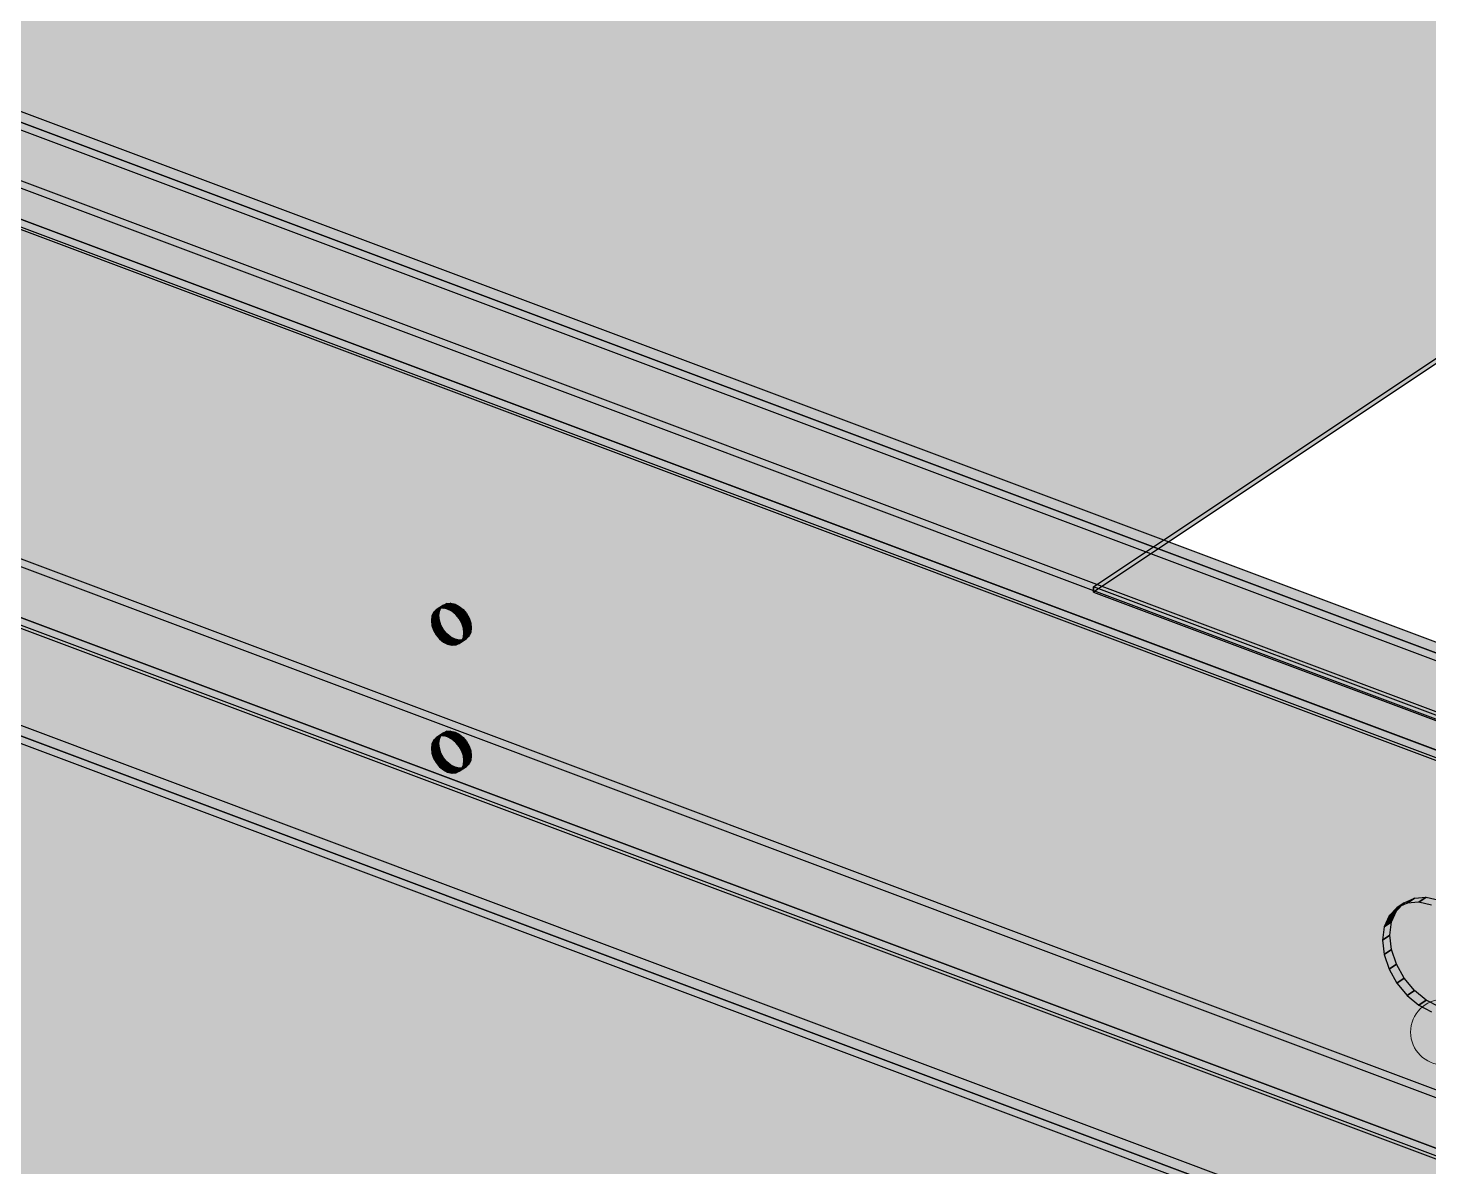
# Model space of a CAD drawing. Header units: millimetres. Extents: x 50 to 612415, y 2 to 4150.
# Drawn here: x 470514.9 to 470749.7, y 2076.2 to 2267.1 of the extents above; entities that cross this region are included whole.
import ezdxf

# ---------------------------------------------------------------- set-up
doc = ezdxf.new("R2010")
doc.units = ezdxf.units.MM
for name, color, linetype, lineweight in [('DIM', 7, 'Continuous', 13), ('HATCH', 8, 'Continuous', 9), ('OUTLINE', 7, 'Continuous', 25)]:
    doc.layers.add(name, color=color, linetype=linetype, lineweight=lineweight)

msp = doc.modelspace()

# ---------------------------------------------------------------- hatches: boundary and pattern name
at = {"layer": 'HATCH', "true_color": 0x617c87}
for points in [[(469961.601, 2442.061), (471541.208, 1849.709), (471558.526, 1861.255), (469978.92, 2453.607)], [(471541.208, 1847.923), (469961.601, 2440.276), (469978.92, 2451.822), (471558.526, 1859.469)], [(469977.683, 2450.997), (471557.289, 1858.644), (471558.526, 1859.469), (469978.92, 2451.822)], [(471568.353, 1844.675), (469966.619, 2445.326), (469967.856, 2446.15), (471569.59, 1845.5)], [(469960.364, 2441.237), (471539.971, 1848.884), (471541.208, 1849.709), (469961.601, 2442.061)], [(470515.193, 2385.063), (470228.875, 2071.181), (470693.47, 2173.438)], [(470693.47, 2172.545), (470228.875, 2070.288), (470515.193, 2384.17)], [(470515.193, 2385.063), (470792.433, 2239.413), (470941.907, 2193.926)], [(470515.193, 2385.063), (470693.47, 2173.438), (470792.433, 2239.413)], [(470941.907, 2193.033), (470792.433, 2238.52), (470515.193, 2384.17)], [(470792.433, 2238.52), (470693.47, 2172.545), (470515.193, 2384.17)], [(470038.875, 2354.844), (471496.097, 1808.386), (471497.334, 1809.21), (470040.112, 2355.669)], [(470022.793, 2334.303), (471480.016, 1787.845), (471497.334, 1799.39), (470040.112, 2345.849)], [(471480.016, 1786.059), (470022.793, 2332.518), (470040.112, 2344.063), (471497.334, 1797.605)], [(471496.097, 1798.566), (470038.875, 2345.024), (470040.112, 2345.849), (471497.334, 1799.39)], [(471478.779, 1785.234), (470021.556, 2331.693), (470022.793, 2332.518), (471480.016, 1786.059)], [(470693.47, 2173.438), (470228.875, 2071.181), (470229.328, 2071.245)], [(470229.328, 2070.352), (470228.875, 2070.288), (470693.47, 2172.545)], [(470693.47, 2173.438), (470229.328, 2071.245), (470229.799, 2071.247)], [(470229.799, 2070.354), (470229.328, 2070.352), (470693.47, 2172.545)], [(470693.47, 2173.438), (470229.799, 2071.247), (470230.256, 2071.189)], [(470230.256, 2070.296), (470229.799, 2070.354), (470693.47, 2172.545)], [(470693.47, 2173.438), (470230.256, 2071.189), (470230.666, 2071.073)], [(470230.666, 2070.181), (470230.256, 2070.296), (470693.47, 2172.545)], [(470693.47, 2173.438), (470230.666, 2071.073), (470231.003, 2070.909)], [(470231.003, 2070.016), (470230.666, 2070.181), (470693.47, 2172.545)], [(470693.47, 2173.438), (470231.003, 2070.909), (470231.243, 2070.706)], [(470231.243, 2069.813), (470231.003, 2070.016), (470693.47, 2172.545)], [(470693.47, 2173.438), (470231.243, 2070.706), (470231.369, 2070.479)], [(470231.369, 2069.587), (470231.243, 2069.813), (470693.47, 2172.545)], [(470693.47, 2173.438), (470231.258, 2070.016), (470240.309, 2071.913)], [(470693.47, 2173.438), (470231.375, 2070.244), (470231.258, 2070.016)], [(470240.309, 2071.021), (470231.258, 2069.123), (470693.47, 2172.545)], [(470231.258, 2069.123), (470231.375, 2069.351), (470693.47, 2172.545)], [(470693.47, 2173.438), (470231.369, 2070.479), (470231.375, 2070.244)], [(470231.375, 2069.351), (470231.369, 2069.587), (470693.47, 2172.545)], [(470693.47, 2173.438), (470240.309, 2071.913), (470240.898, 2071.986)], [(470240.898, 2071.093), (470240.309, 2071.021), (470693.47, 2172.545)], [(470693.47, 2173.438), (470240.898, 2071.986), (470241.504, 2071.999)], [(470241.504, 2071.106), (470240.898, 2071.093), (470693.47, 2172.545)], [(470693.47, 2173.438), (470241.504, 2071.999), (470906.166, 2024.339)], [(470906.166, 2023.447), (470241.504, 2071.106), (470693.47, 2172.545)], [(470926.445, 2028.086), (470693.47, 2173.438), (470908.057, 2023.807)], [(470693.47, 2173.438), (470906.166, 2024.339), (470906.883, 2024.248)], [(470693.47, 2173.438), (470906.883, 2024.248), (470907.528, 2024.066)], [(470693.47, 2173.438), (470907.528, 2024.066), (470908.057, 2023.807)], [(470926.445, 2028.086), (471173.851, 1935.309), (470693.47, 2173.438)], [(471173.851, 1935.309), (471518.158, 1864.18), (470693.47, 2173.438)], [(470908.057, 2022.915), (470693.47, 2172.545), (470926.445, 2027.194)], [(470906.883, 2023.355), (470906.166, 2023.447), (470693.47, 2172.545)], [(470907.528, 2023.173), (470906.883, 2023.355), (470693.47, 2172.545)], [(470908.057, 2022.915), (470907.528, 2023.173), (470693.47, 2172.545)], [(470693.47, 2172.545), (471173.851, 1934.416), (470926.445, 2027.194)], [(470693.47, 2172.545), (471518.158, 1863.287), (471173.851, 1934.416)], [(470585.934, 2169.32), (470585.23, 2169.684), (470586.467, 2170.509), (470587.171, 2170.145)], [(470587.154, 2168.1), (470586.591, 2168.779), (470587.828, 2169.604), (470588.391, 2168.925)], [(470583.306, 2165.377), (470583.869, 2164.697), (470585.106, 2165.522), (470584.543, 2166.201)], [(470584.526, 2164.157), (470585.23, 2163.792), (470586.467, 2164.617), (470585.763, 2164.981)], [(470585.934, 2147.894), (470585.23, 2148.258), (470586.467, 2149.083), (470587.171, 2148.719)], [(470587.154, 2146.674), (470586.591, 2147.353), (470587.828, 2148.178), (470588.391, 2147.499)], [(470583.306, 2143.951), (470583.869, 2143.271), (470585.106, 2144.096), (470584.543, 2144.775)], [(470584.526, 2142.731), (470585.23, 2142.366), (470586.467, 2143.191), (470585.763, 2143.555)], [(470744.336, 2107.01), (470746.044, 2104.951), (470747.281, 2105.776), (470745.573, 2107.835)], [(470748.033, 2103.313), (470750.168, 2102.208), (470751.405, 2103.033), (470749.27, 2104.138)]]:
    msp.add_hatch(color=145, dxfattribs=at).paths.add_polyline_path(points)
at = {"layer": 'HATCH', "true_color": 0x5b747f}
for points in [[(471558.526, 1861.255), (469978.92, 2453.607), (469978.92, 2451.822)], [(471558.526, 1854.113), (469978.92, 2451.822), (469978.92, 2446.465)], [(471558.526, 1854.113), (471558.526, 1859.469), (469978.92, 2451.822)], [(471558.526, 1861.255), (469978.92, 2451.822), (471558.526, 1859.469)], [(469977.683, 2445.64), (469977.683, 2450.997), (471557.289, 1853.288)], [(469977.683, 2450.997), (471557.289, 1858.644), (471557.289, 1853.288)], [(471568.353, 1844.675), (469966.619, 2445.326), (469977.683, 2442.962)], [(469978.92, 2443.787), (469967.856, 2446.15), (471569.59, 1845.5)], [(469977.683, 2442.962), (469977.683, 2445.64), (471557.289, 1853.288)], [(471558.526, 1854.113), (469978.92, 2446.465), (469978.92, 2443.787)], [(471557.289, 1853.288), (471557.289, 1850.61), (469977.683, 2442.962)], [(471557.289, 1850.61), (471568.353, 1844.675), (469977.683, 2442.962)], [(469978.92, 2443.787), (471558.526, 1851.434), (471558.526, 1854.113)], [(469978.92, 2443.787), (471569.59, 1845.5), (471558.526, 1851.434)], [(469960.364, 2431.416), (469960.364, 2441.237), (471539.971, 1848.884)], [(471541.208, 1849.709), (469961.601, 2442.061), (469961.601, 2432.241)], [(469961.601, 2440.276), (469961.601, 2442.061), (471541.208, 1849.709)], [(471541.208, 1847.923), (469961.601, 2440.276), (471541.208, 1849.709)], [(470741.921, 2114.229), (469950.781, 2424.878), (469960.364, 2431.416)], [(469961.601, 2432.241), (469952.018, 2425.703), (470743.158, 2115.053)], [(470742.202, 2116.434), (470741.921, 2114.229), (469960.364, 2431.416)], [(470743.026, 2118.278), (470742.202, 2116.434), (469960.364, 2431.416)], [(470744.336, 2119.635), (470743.026, 2118.278), (469960.364, 2431.416)], [(470746.044, 2120.414), (470744.336, 2119.635), (469960.364, 2431.416)], [(470748.033, 2120.56), (470746.044, 2120.414), (469960.364, 2431.416)], [(470750.168, 2120.064), (470748.033, 2120.56), (469960.364, 2431.416)], [(470750.168, 2120.064), (469960.364, 2431.416), (471539.971, 1848.884)], [(469961.601, 2432.241), (470743.158, 2115.053), (470743.439, 2117.258)], [(469961.601, 2432.241), (470743.439, 2117.258), (470744.263, 2119.103)], [(469961.601, 2432.241), (470744.263, 2119.103), (470745.573, 2120.46)], [(469961.601, 2432.241), (470745.573, 2120.46), (470747.281, 2121.238)], [(469961.601, 2432.241), (470747.281, 2121.238), (470749.27, 2121.384)], [(469961.601, 2432.241), (470749.27, 2121.384), (470751.405, 2120.888)], [(471541.208, 1849.709), (469961.601, 2432.241), (470751.405, 2120.888)], [(470585.23, 2169.684), (470255.355, 2293.388), (469950.781, 2424.878)], [(470585.23, 2169.684), (469950.781, 2424.878), (470744.336, 2107.01)], [(469950.781, 2424.878), (470743.026, 2109.35), (470744.336, 2107.01)], [(469950.781, 2424.878), (470742.202, 2111.813), (470743.026, 2109.35)], [(469950.781, 2424.878), (470741.921, 2114.229), (470742.202, 2111.813)], [(469952.018, 2425.703), (470256.592, 2294.212), (470586.467, 2170.509)], [(470745.573, 2107.835), (469952.018, 2425.703), (470586.467, 2170.509)], [(470745.573, 2107.835), (470744.263, 2110.175), (469952.018, 2425.703)], [(470744.263, 2110.175), (470743.439, 2112.637), (469952.018, 2425.703)], [(470743.439, 2112.637), (470743.158, 2115.053), (469952.018, 2425.703)], [(470040.112, 2346.831), (471497.334, 1809.21), (470040.112, 2355.669)], [(470038.875, 2354.844), (471496.097, 1808.386), (470038.875, 2346.006)], [(471478.779, 1785.234), (470021.556, 2331.693), (470021.556, 2345.977)], [(471478.779, 1799.518), (470021.556, 2345.977), (470255.355, 2266.069)], [(471478.779, 1799.518), (471478.779, 1785.234), (470021.556, 2345.977)], [(470022.793, 2346.802), (470022.793, 2332.518), (471480.016, 1786.059)], [(470256.592, 2266.894), (470022.793, 2346.802), (471480.016, 1800.343)], [(470022.793, 2346.802), (471480.016, 1786.059), (471480.016, 1800.343)], [(471496.097, 1798.566), (470038.875, 2345.024), (470038.875, 2346.006)], [(471496.097, 1799.548), (471496.097, 1798.566), (470038.875, 2346.006)], [(471496.097, 1808.386), (471496.097, 1799.548), (470038.875, 2346.006)], [(470040.112, 2346.831), (470040.112, 2345.849), (471497.334, 1799.39)], [(470040.112, 2346.831), (471497.334, 1799.39), (471497.334, 1800.372)], [(470040.112, 2346.831), (471497.334, 1800.372), (471497.334, 1809.21)], [(471497.334, 1799.39), (470040.112, 2345.849), (470040.112, 2344.063)], [(471497.334, 1799.39), (470040.112, 2344.063), (471497.334, 1797.605)], [(470022.793, 2332.518), (470022.793, 2334.303), (471480.016, 1787.845)], [(471480.016, 1786.059), (470022.793, 2332.518), (471480.016, 1787.845)], [(470585.23, 2169.684), (470256.059, 2293.023), (470255.355, 2293.388)], [(470585.23, 2169.684), (470256.716, 2292.483), (470256.059, 2293.023)], [(470256.592, 2294.212), (470257.296, 2293.848), (470586.467, 2170.509)], [(470585.23, 2169.684), (470257.279, 2291.803), (470256.716, 2292.483)], [(470257.296, 2293.848), (470257.953, 2293.307), (470586.467, 2170.509)], [(470257.953, 2293.307), (470258.516, 2292.628), (470586.467, 2170.509)], [(470258.516, 2292.628), (470258.949, 2291.855), (470586.467, 2170.509)], [(470585.23, 2169.684), (470257.712, 2291.031), (470257.279, 2291.803)], [(470585.23, 2169.684), (470257.984, 2290.218), (470257.712, 2291.031)], [(470582.509, 2167.759), (470258.077, 2289.421), (470257.984, 2290.218)], [(470582.601, 2168.487), (470582.509, 2167.759), (470257.984, 2290.218)], [(470582.873, 2169.095), (470582.601, 2168.487), (470257.984, 2290.218)], [(470583.306, 2169.543), (470582.873, 2169.095), (470257.984, 2290.218)], [(470583.869, 2169.8), (470583.306, 2169.543), (470257.984, 2290.218)], [(470584.526, 2169.848), (470583.869, 2169.8), (470257.984, 2290.218)], [(470585.23, 2169.684), (470584.526, 2169.848), (470257.984, 2290.218)], [(470258.949, 2291.855), (470259.221, 2291.043), (470586.467, 2170.509)], [(470259.221, 2291.043), (470259.314, 2290.246), (470583.746, 2168.584)], [(470259.221, 2291.043), (470583.746, 2168.584), (470583.838, 2169.311)], [(470259.221, 2291.043), (470583.838, 2169.311), (470584.11, 2169.92)], [(470259.221, 2291.043), (470584.11, 2169.92), (470584.543, 2170.368)], [(470259.221, 2291.043), (470584.543, 2170.368), (470585.106, 2170.625)], [(470259.221, 2291.043), (470585.106, 2170.625), (470585.763, 2170.673)], [(470259.221, 2291.043), (470585.763, 2170.673), (470586.467, 2170.509)], [(470583.838, 2167.786), (470259.314, 2290.246), (470259.221, 2289.518)], [(470583.838, 2167.786), (470583.746, 2168.584), (470259.314, 2290.246)], [(470585.23, 2148.258), (470257.984, 2268.792), (470255.355, 2287.495)], [(470255.355, 2287.495), (470256.059, 2287.332), (470582.601, 2166.962)], [(470585.23, 2148.258), (470255.355, 2287.495), (470585.23, 2163.792)], [(470255.355, 2287.495), (470582.873, 2166.149), (470583.306, 2165.377)], [(470255.355, 2287.495), (470583.306, 2165.377), (470583.869, 2164.697)], [(470255.355, 2287.495), (470582.601, 2166.962), (470582.873, 2166.149)], [(470255.355, 2287.495), (470583.869, 2164.697), (470584.526, 2164.157)], [(470255.355, 2287.495), (470584.526, 2164.157), (470585.23, 2163.792)], [(470256.059, 2287.332), (470256.716, 2287.38), (470582.601, 2166.962)], [(470256.592, 2288.32), (470259.221, 2269.617), (470586.467, 2149.083)], [(470583.838, 2167.786), (470257.296, 2288.156), (470256.592, 2288.32)], [(470586.467, 2164.617), (470256.592, 2288.32), (470586.467, 2149.083)], [(470584.543, 2166.201), (470584.11, 2166.974), (470256.592, 2288.32)], [(470585.106, 2165.522), (470584.543, 2166.201), (470256.592, 2288.32)], [(470584.11, 2166.974), (470583.838, 2167.786), (470256.592, 2288.32)], [(470585.763, 2164.981), (470585.106, 2165.522), (470256.592, 2288.32)], [(470586.467, 2164.617), (470585.763, 2164.981), (470256.592, 2288.32)], [(470256.716, 2287.38), (470257.279, 2287.637), (470582.601, 2166.962)], [(470257.279, 2287.637), (470257.712, 2288.085), (470582.601, 2166.962)], [(470583.838, 2167.786), (470257.953, 2288.204), (470257.296, 2288.156)], [(470257.712, 2288.085), (470257.984, 2288.693), (470582.601, 2166.962)], [(470583.838, 2167.786), (470258.516, 2288.461), (470257.953, 2288.204)], [(470257.984, 2288.693), (470258.077, 2289.421), (470582.601, 2166.962)], [(470258.077, 2289.421), (470582.509, 2167.759), (470582.601, 2166.962)], [(470583.838, 2167.786), (470258.949, 2288.909), (470258.516, 2288.461)], [(470583.838, 2167.786), (470259.221, 2289.518), (470258.949, 2288.909)], [(470582.509, 2146.333), (470258.077, 2267.995), (470257.984, 2268.792)], [(470582.601, 2147.061), (470582.509, 2146.333), (470257.984, 2268.792)], [(470582.873, 2147.669), (470582.601, 2147.061), (470257.984, 2268.792)], [(470583.306, 2148.117), (470582.873, 2147.669), (470257.984, 2268.792)], [(470583.869, 2148.374), (470583.306, 2148.117), (470257.984, 2268.792)], [(470584.526, 2148.422), (470583.869, 2148.374), (470257.984, 2268.792)], [(470585.23, 2148.258), (470584.526, 2148.422), (470257.984, 2268.792)], [(470259.221, 2269.617), (470259.314, 2268.82), (470583.746, 2147.158)], [(470259.221, 2269.617), (470583.746, 2147.158), (470583.838, 2147.885)], [(470259.221, 2269.617), (470583.838, 2147.885), (470584.11, 2148.494)], [(470259.221, 2269.617), (470584.11, 2148.494), (470584.543, 2148.942)], [(470259.221, 2269.617), (470584.543, 2148.942), (470585.106, 2149.199)], [(470259.221, 2269.617), (470585.106, 2149.199), (470585.763, 2149.247)], [(470259.221, 2269.617), (470585.763, 2149.247), (470586.467, 2149.083)], [(470583.838, 2146.36), (470259.314, 2268.82), (470259.221, 2268.092)], [(470583.838, 2146.36), (470583.746, 2147.158), (470259.314, 2268.82)], [(470583.838, 2146.36), (470257.296, 2266.73), (470256.592, 2266.894)], [(470584.543, 2144.775), (470584.11, 2145.548), (470256.592, 2266.894)], [(470585.106, 2144.096), (470584.543, 2144.775), (470256.592, 2266.894)], [(470584.11, 2145.548), (470583.838, 2146.36), (470256.592, 2266.894)], [(470585.763, 2143.555), (470585.106, 2144.096), (470256.592, 2266.894)], [(470586.467, 2143.191), (470585.763, 2143.555), (470256.592, 2266.894)], [(470586.467, 2143.191), (470256.592, 2266.894), (471480.016, 1800.343)], [(470256.716, 2265.954), (470257.279, 2266.211), (470582.601, 2145.536)], [(470257.279, 2266.211), (470257.712, 2266.659), (470582.601, 2145.536)], [(470583.838, 2146.36), (470257.953, 2266.778), (470257.296, 2266.73)], [(470257.712, 2266.659), (470257.984, 2267.267), (470582.601, 2145.536)], [(470583.838, 2146.36), (470258.516, 2267.035), (470257.953, 2266.778)], [(470257.984, 2267.267), (470258.077, 2267.995), (470582.601, 2145.536)], [(470258.077, 2267.995), (470582.509, 2146.333), (470582.601, 2145.536)], [(470583.838, 2146.36), (470258.949, 2267.483), (470258.516, 2267.035)], [(470583.838, 2146.36), (470259.221, 2268.092), (470258.949, 2267.483)], [(470255.355, 2266.069), (470256.059, 2265.906), (470582.601, 2145.536)], [(470255.355, 2266.069), (470582.873, 2144.723), (470583.306, 2143.951)], [(470255.355, 2266.069), (470583.306, 2143.951), (470583.869, 2143.271)], [(470255.355, 2266.069), (470582.601, 2145.536), (470582.873, 2144.723)], [(470255.355, 2266.069), (470583.869, 2143.271), (470584.526, 2142.731)], [(470255.355, 2266.069), (470584.526, 2142.731), (470585.23, 2142.366)], [(471478.779, 1799.518), (470255.355, 2266.069), (470585.23, 2142.366)], [(470256.059, 2265.906), (470256.716, 2265.954), (470582.601, 2145.536)], [(470693.47, 2172.545), (471518.158, 1863.287), (471518.158, 1864.18), (470693.47, 2173.438)], [(470745.573, 2107.835), (470586.467, 2170.509), (470587.171, 2170.145)], [(470745.573, 2107.835), (470587.171, 2170.145), (470587.828, 2169.604)], [(470582.509, 2167.759), (470582.601, 2166.962), (470583.838, 2167.786), (470583.746, 2168.584)], [(470585.934, 2169.32), (470585.23, 2169.684), (470744.336, 2107.01)], [(470586.591, 2168.779), (470585.934, 2169.32), (470744.336, 2107.01)], [(470587.154, 2168.1), (470586.591, 2168.779), (470744.336, 2107.01)], [(470587.587, 2167.328), (470587.154, 2168.1), (470744.336, 2107.01)], [(470745.573, 2107.835), (470587.828, 2169.604), (470588.391, 2168.925)], [(470745.573, 2107.835), (470588.391, 2168.925), (470588.824, 2168.152)], [(470745.573, 2107.835), (470588.824, 2168.152), (470589.096, 2167.34)], [(470587.859, 2166.515), (470587.587, 2167.328), (470744.336, 2107.01)], [(470587.952, 2165.718), (470587.859, 2166.515), (470589.096, 2167.34), (470589.189, 2166.542)], [(470587.952, 2165.718), (470587.859, 2166.515), (470744.336, 2107.01)], [(470587.859, 2164.99), (470587.952, 2165.718), (470744.336, 2107.01)], [(470745.573, 2107.835), (470588.824, 2165.206), (470588.391, 2164.758)], [(470745.573, 2107.835), (470589.096, 2165.815), (470588.824, 2165.206)], [(470745.573, 2107.835), (470589.096, 2167.34), (470589.189, 2166.542)], [(470745.573, 2107.835), (470589.189, 2166.542), (470589.096, 2165.815)], [(470585.23, 2163.792), (470585.934, 2163.628), (470744.336, 2107.01)], [(470915.105, 2024.555), (470585.23, 2148.258), (470585.23, 2163.792)], [(470585.23, 2163.792), (470744.336, 2107.01), (470746.044, 2104.951)], [(470585.23, 2163.792), (470746.044, 2104.951), (470748.033, 2103.313)], [(470585.23, 2163.792), (470748.033, 2103.313), (470750.168, 2102.208)], [(471244.98, 1900.852), (470585.23, 2163.792), (470750.168, 2102.208)], [(471244.98, 1900.852), (470915.105, 2024.555), (470585.23, 2163.792)], [(470585.934, 2163.628), (470586.591, 2163.677), (470744.336, 2107.01)], [(470745.573, 2107.835), (470587.171, 2164.453), (470586.467, 2164.617)], [(470586.467, 2164.617), (470586.467, 2149.083), (470916.342, 2025.38)], [(470747.281, 2105.776), (470745.573, 2107.835), (470586.467, 2164.617)], [(470749.27, 2104.138), (470747.281, 2105.776), (470586.467, 2164.617)], [(470751.405, 2103.033), (470749.27, 2104.138), (470586.467, 2164.617)], [(470751.405, 2103.033), (470586.467, 2164.617), (471246.217, 1901.677)], [(470586.467, 2164.617), (470916.342, 2025.38), (471246.217, 1901.677)], [(470586.591, 2163.677), (470587.154, 2163.933), (470744.336, 2107.01)], [(470587.154, 2163.933), (470587.587, 2164.381), (470744.336, 2107.01)], [(470745.573, 2107.835), (470587.828, 2164.501), (470587.171, 2164.453)], [(470587.587, 2164.381), (470587.859, 2164.99), (470744.336, 2107.01)], [(470745.573, 2107.835), (470588.391, 2164.758), (470587.828, 2164.501)], [(470586.467, 2149.083), (470587.171, 2148.719), (470916.342, 2025.38)], [(470587.171, 2148.719), (470587.828, 2148.178), (470916.342, 2025.38)], [(470582.509, 2146.333), (470582.601, 2145.536), (470583.838, 2146.36), (470583.746, 2147.158)], [(470915.105, 2024.555), (470585.934, 2147.894), (470585.23, 2148.258)], [(470915.105, 2024.555), (470586.591, 2147.353), (470585.934, 2147.894)], [(470915.105, 2024.555), (470587.154, 2146.674), (470586.591, 2147.353)], [(470915.105, 2024.555), (470587.587, 2145.902), (470587.154, 2146.674)], [(470587.828, 2148.178), (470588.391, 2147.499), (470916.342, 2025.38)], [(470588.391, 2147.499), (470588.824, 2146.726), (470916.342, 2025.38)], [(470588.824, 2146.726), (470589.096, 2145.914), (470916.342, 2025.38)], [(470915.105, 2024.555), (470587.859, 2145.089), (470587.587, 2145.902)], [(470587.952, 2144.292), (470587.859, 2145.089), (470589.096, 2145.914), (470589.189, 2145.116)], [(470912.384, 2022.63), (470587.952, 2144.292), (470587.859, 2145.089)], [(470912.476, 2023.357), (470912.384, 2022.63), (470587.859, 2145.089)], [(470912.748, 2023.966), (470912.476, 2023.357), (470587.859, 2145.089)], [(470913.181, 2024.414), (470912.748, 2023.966), (470587.859, 2145.089)], [(470913.744, 2024.671), (470913.181, 2024.414), (470587.859, 2145.089)], [(470914.401, 2024.719), (470913.744, 2024.671), (470587.859, 2145.089)], [(470915.105, 2024.555), (470914.401, 2024.719), (470587.859, 2145.089)], [(470587.859, 2143.564), (470587.952, 2144.292), (470912.476, 2021.832)], [(470587.952, 2144.292), (470912.384, 2022.63), (470912.476, 2021.832)], [(470913.713, 2022.657), (470589.096, 2144.389), (470588.824, 2143.78)], [(470589.096, 2145.914), (470589.189, 2145.116), (470913.621, 2023.454)], [(470589.096, 2145.914), (470913.621, 2023.454), (470913.713, 2024.182)], [(470589.096, 2145.914), (470913.713, 2024.182), (470913.985, 2024.791)], [(470589.096, 2145.914), (470913.985, 2024.791), (470914.418, 2025.239)], [(470589.096, 2145.914), (470914.418, 2025.239), (470914.981, 2025.496)], [(470589.096, 2145.914), (470914.981, 2025.496), (470915.638, 2025.544)], [(470589.096, 2145.914), (470915.638, 2025.544), (470916.342, 2025.38)], [(470913.713, 2022.657), (470589.189, 2145.116), (470589.096, 2144.389)], [(470913.713, 2022.657), (470913.621, 2023.454), (470589.189, 2145.116)], [(470585.23, 2142.366), (470585.934, 2142.202), (470912.476, 2021.832)], [(470585.23, 2142.366), (470912.748, 2021.02), (470913.181, 2020.248)], [(470585.23, 2142.366), (470913.181, 2020.248), (470913.744, 2019.568)], [(470585.23, 2142.366), (470912.476, 2021.832), (470912.748, 2021.02)], [(470585.23, 2142.366), (470913.744, 2019.568), (470914.401, 2019.028)], [(470585.23, 2142.366), (470914.401, 2019.028), (470915.105, 2018.663)], [(471478.779, 1799.518), (470585.23, 2142.366), (470915.105, 2018.663)], [(470585.934, 2142.202), (470586.591, 2142.251), (470912.476, 2021.832)], [(470913.713, 2022.657), (470587.171, 2143.027), (470586.467, 2143.191)], [(470914.418, 2021.072), (470913.985, 2021.845), (470586.467, 2143.191)], [(470914.981, 2020.393), (470914.418, 2021.072), (470586.467, 2143.191)], [(470913.985, 2021.845), (470913.713, 2022.657), (470586.467, 2143.191)], [(470915.638, 2019.852), (470914.981, 2020.393), (470586.467, 2143.191)], [(470916.342, 2019.488), (470915.638, 2019.852), (470586.467, 2143.191)], [(470916.342, 2019.488), (470586.467, 2143.191), (471480.016, 1800.343)], [(470586.591, 2142.251), (470587.154, 2142.507), (470912.476, 2021.832)], [(470587.154, 2142.507), (470587.587, 2142.955), (470912.476, 2021.832)], [(470913.713, 2022.657), (470587.828, 2143.075), (470587.171, 2143.027)], [(470587.587, 2142.955), (470587.859, 2143.564), (470912.476, 2021.832)], [(470913.713, 2022.657), (470588.391, 2143.332), (470587.828, 2143.075)], [(470913.713, 2022.657), (470588.824, 2143.78), (470588.391, 2143.332)], [(470741.921, 2114.229), (470742.202, 2111.813), (470743.439, 2112.637), (470743.158, 2115.053)]]:
    msp.add_hatch(color=147, dxfattribs=at).paths.add_polyline_path(points)
at = {"layer": 'HATCH', "true_color": 0x5a737d}
for points in [[(470792.433, 2238.52), (470693.47, 2172.545), (470693.47, 2173.438), (470792.433, 2239.413)], [(470583.306, 2169.543), (470582.873, 2169.095), (470584.11, 2169.92), (470584.543, 2170.368)], [(470587.154, 2163.933), (470587.587, 2164.381), (470588.824, 2165.206), (470588.391, 2164.758)], [(470583.306, 2148.117), (470582.873, 2147.669), (470584.11, 2148.494), (470584.543, 2148.942)], [(470587.154, 2142.507), (470587.587, 2142.955), (470588.824, 2143.78), (470588.391, 2143.332)], [(470744.336, 2119.635), (470743.026, 2118.278), (470744.263, 2119.103), (470745.573, 2120.46)]]:
    msp.add_hatch(color=147, dxfattribs=at).paths.add_polyline_path(points)
at = {"layer": 'HATCH', "true_color": 0x576f79}
for points in [[(470582.873, 2169.095), (470582.601, 2168.487), (470583.838, 2169.311), (470584.11, 2169.92)], [(470587.587, 2164.381), (470587.859, 2164.99), (470589.096, 2165.815), (470588.824, 2165.206)], [(470582.873, 2147.669), (470582.601, 2147.061), (470583.838, 2147.885), (470584.11, 2148.494)], [(470587.587, 2142.955), (470587.859, 2143.564), (470589.096, 2144.389), (470588.824, 2143.78)], [(470743.026, 2118.278), (470742.202, 2116.434), (470743.439, 2117.258), (470744.263, 2119.103)]]:
    msp.add_hatch(color=147, dxfattribs=at).paths.add_polyline_path(points)
at = {"layer": 'HATCH', "true_color": 0x5c7681}
for points in [[(470583.869, 2169.8), (470583.306, 2169.543), (470584.543, 2170.368), (470585.106, 2170.625)], [(470586.591, 2163.677), (470587.154, 2163.933), (470588.391, 2164.758), (470587.828, 2164.501)], [(470583.869, 2148.374), (470583.306, 2148.117), (470584.543, 2148.942), (470585.106, 2149.199)], [(470586.591, 2142.251), (470587.154, 2142.507), (470588.391, 2143.332), (470587.828, 2143.075)], [(470746.044, 2120.414), (470744.336, 2119.635), (470745.573, 2120.46), (470747.281, 2121.238)]]:
    msp.add_hatch(color=155, dxfattribs=at).paths.add_polyline_path(points)
at = {"layer": 'HATCH', "true_color": 0x5f7984}
for points in [[(470584.526, 2169.848), (470583.869, 2169.8), (470585.106, 2170.625), (470585.763, 2170.673)], [(470585.934, 2163.628), (470586.591, 2163.677), (470587.828, 2164.501), (470587.171, 2164.453)], [(470584.526, 2148.422), (470583.869, 2148.374), (470585.106, 2149.199), (470585.763, 2149.247)], [(470585.934, 2142.202), (470586.591, 2142.251), (470587.828, 2143.075), (470587.171, 2143.027)], [(470748.033, 2120.56), (470746.044, 2120.414), (470747.281, 2121.238), (470749.27, 2121.384)]]:
    msp.add_hatch(color=155, dxfattribs=at).paths.add_polyline_path(points)
at = {"layer": 'HATCH', "true_color": 0x607b86}
for points in [[(470585.23, 2169.684), (470584.526, 2169.848), (470585.763, 2170.673), (470586.467, 2170.509)], [(470585.23, 2163.792), (470585.934, 2163.628), (470587.171, 2164.453), (470586.467, 2164.617)], [(470585.23, 2148.258), (470584.526, 2148.422), (470585.763, 2149.247), (470586.467, 2149.083)], [(470585.23, 2142.366), (470585.934, 2142.202), (470587.171, 2143.027), (470586.467, 2143.191)], [(470750.168, 2120.064), (470748.033, 2120.56), (470749.27, 2121.384), (470751.405, 2120.888)]]:
    msp.add_hatch(color=155, dxfattribs=at).paths.add_polyline_path(points)
at = {"layer": 'HATCH', "true_color": 0x617c88}
for points in [[(470586.591, 2168.779), (470585.934, 2169.32), (470587.171, 2170.145), (470587.828, 2169.604)], [(470583.869, 2164.697), (470584.526, 2164.157), (470585.763, 2164.981), (470585.106, 2165.522)], [(470586.591, 2147.353), (470585.934, 2147.894), (470587.171, 2148.719), (470587.828, 2148.178)], [(470583.869, 2143.271), (470584.526, 2142.731), (470585.763, 2143.555), (470585.106, 2144.096)], [(470746.044, 2104.951), (470748.033, 2103.313), (470749.27, 2104.138), (470747.281, 2105.776)]]:
    msp.add_hatch(color=145, dxfattribs=at).paths.add_polyline_path(points)
at = {"layer": 'HATCH', "true_color": 0x58717b}
for points in [[(470582.601, 2168.487), (470582.509, 2167.759), (470583.746, 2168.584), (470583.838, 2169.311)], [(470587.859, 2164.99), (470587.952, 2165.718), (470589.189, 2166.542), (470589.096, 2165.815)], [(470582.601, 2147.061), (470582.509, 2146.333), (470583.746, 2147.158), (470583.838, 2147.885)], [(470587.859, 2143.564), (470587.952, 2144.292), (470589.189, 2145.116), (470589.096, 2144.389)], [(470742.202, 2116.434), (470741.921, 2114.229), (470743.158, 2115.053), (470743.439, 2117.258)]]:
    msp.add_hatch(color=147, dxfattribs=at).paths.add_polyline_path(points)
at = {"layer": 'HATCH', "true_color": 0x5e7783}
for points in [[(470582.601, 2166.962), (470582.873, 2166.149), (470584.11, 2166.974), (470583.838, 2167.786)], [(470587.859, 2166.515), (470587.587, 2167.328), (470588.824, 2168.152), (470589.096, 2167.34)], [(470582.601, 2145.536), (470582.873, 2144.723), (470584.11, 2145.548), (470583.838, 2146.36)], [(470587.859, 2145.089), (470587.587, 2145.902), (470588.824, 2146.726), (470589.096, 2145.914)], [(470742.202, 2111.813), (470743.026, 2109.35), (470744.263, 2110.175), (470743.439, 2112.637)]]:
    msp.add_hatch(color=155, dxfattribs=at).paths.add_polyline_path(points)
at = {"layer": 'HATCH', "true_color": 0x607a85}
for points in [[(470587.587, 2167.328), (470587.154, 2168.1), (470588.391, 2168.925), (470588.824, 2168.152)], [(470582.873, 2166.149), (470583.306, 2165.377), (470584.543, 2166.201), (470584.11, 2166.974)], [(470587.587, 2145.902), (470587.154, 2146.674), (470588.391, 2147.499), (470588.824, 2146.726)], [(470582.873, 2144.723), (470583.306, 2143.951), (470584.543, 2144.775), (470584.11, 2145.548)], [(470743.026, 2109.35), (470744.336, 2107.01), (470745.573, 2107.835), (470744.263, 2110.175)]]:
    msp.add_hatch(color=155, dxfattribs=at).paths.add_polyline_path(points)

# ---------------------------------------------------------------- linework, layer by layer
at = {"layer": 'DIM'}
msp.add_circle((470752.137, 2098.798), 5.5, dxfattribs=at)
at = {"layer": 'OUTLINE', "color": 139, "true_color": 0x42544a}
for p, q in [((471558.526, 1861.255), (469978.92, 2453.607)), ((471558.526, 1861.255), (469978.92, 2453.607)), ((471558.526, 1859.469), (469978.92, 2451.822)), ((469978.92, 2451.822), (471558.526, 1859.469)), ((471558.526, 1859.469), (469978.92, 2451.822)), ((469978.92, 2451.822), (471558.526, 1859.469)), ((469977.683, 2450.997), (471557.289, 1858.644)), ((469977.683, 2450.997), (471557.289, 1858.644)), ((471568.353, 1844.675), (469966.619, 2445.326)), ((471568.353, 1844.675), (469966.619, 2445.326)), ((469967.856, 2446.15), (471569.59, 1845.5)), ((469967.856, 2446.15), (471569.59, 1845.5)), ((469960.364, 2441.237), (471539.971, 1848.884)), ((469960.364, 2441.237), (471539.971, 1848.884)), ((471541.208, 1849.709), (469961.601, 2442.061)), ((469961.601, 2442.061), (471541.208, 1849.709)), ((469961.601, 2442.061), (471541.208, 1849.709)), ((471541.208, 1849.709), (469961.601, 2442.061)), ((471541.208, 1847.923), (469961.601, 2440.276)), ((471541.208, 1847.923), (469961.601, 2440.276)), ((471497.334, 1809.21), (470040.112, 2355.669)), ((471497.334, 1809.21), (470040.112, 2355.669)), ((470038.875, 2354.844), (471496.097, 1808.386)), ((470038.875, 2354.844), (471496.097, 1808.386)), ((471496.097, 1798.566), (470038.875, 2345.024)), ((471496.097, 1798.566), (470038.875, 2345.024)), ((471497.334, 1799.39), (470040.112, 2345.849)), ((470040.112, 2345.849), (471497.334, 1799.39)), ((470040.112, 2345.849), (471497.334, 1799.39)), ((471497.334, 1799.39), (470040.112, 2345.849)), ((470040.112, 2344.063), (471497.334, 1797.605)), ((470040.112, 2344.063), (471497.334, 1797.605)), ((470022.793, 2334.303), (471480.016, 1787.845)), ((470022.793, 2334.303), (471480.016, 1787.845)), ((470022.793, 2332.518), (471480.016, 1786.059)), ((471480.016, 1786.059), (470022.793, 2332.518)), ((470022.793, 2332.518), (471480.016, 1786.059)), ((471480.016, 1786.059), (470022.793, 2332.518)), ((471478.779, 1785.234), (470021.556, 2331.693)), ((471478.779, 1785.234), (470021.556, 2331.693)), ((470693.47, 2173.438), (470792.433, 2239.413)), ((470693.47, 2173.438), (470792.433, 2239.413)), ((470792.433, 2238.52), (470693.47, 2172.545)), ((470792.433, 2238.52), (470693.47, 2172.545)), ((470693.47, 2172.545), (470693.47, 2173.438)), ((471518.158, 1864.18), (470693.47, 2173.438)), ((470693.47, 2173.438), (470693.47, 2172.545)), ((471518.158, 1864.18), (470693.47, 2173.438)), ((470693.47, 2172.545), (471518.158, 1863.287)), ((470693.47, 2172.545), (471518.158, 1863.287)), ((470584.11, 2169.92), (470582.873, 2169.095)), ((470582.873, 2169.095), (470584.11, 2169.92)), ((470584.543, 2170.368), (470583.306, 2169.543)), ((470583.306, 2169.543), (470584.543, 2170.368)), ((470583.838, 2169.311), (470584.11, 2169.92)), ((470583.838, 2169.311), (470584.11, 2169.92)), ((470585.106, 2170.625), (470583.869, 2169.8)), ((470583.869, 2169.8), (470585.106, 2170.625)), ((470584.526, 2169.848), (470583.869, 2169.8)), ((470584.526, 2169.848), (470583.869, 2169.8)), ((470584.11, 2169.92), (470584.543, 2170.368)), ((470584.11, 2169.92), (470584.543, 2170.368)), ((470585.763, 2170.673), (470584.526, 2169.848)), ((470584.526, 2169.848), (470585.763, 2170.673)), ((470585.23, 2169.684), (470584.526, 2169.848)), ((470585.23, 2169.684), (470584.526, 2169.848)), ((470584.543, 2170.368), (470585.106, 2170.625)), ((470584.543, 2170.368), (470585.106, 2170.625)), ((470585.106, 2170.625), (470585.763, 2170.673)), ((470585.106, 2170.625), (470585.763, 2170.673)), ((470586.467, 2170.509), (470585.23, 2169.684)), ((470585.23, 2169.684), (470586.467, 2170.509)), ((470585.763, 2170.673), (470586.467, 2170.509)), ((470585.763, 2170.673), (470586.467, 2170.509)), ((470587.171, 2170.145), (470585.934, 2169.32)), ((470585.934, 2169.32), (470587.171, 2170.145)), ((470586.467, 2170.509), (470587.171, 2170.145)), ((470586.467, 2170.509), (470587.171, 2170.145)), ((470587.171, 2170.145), (470587.828, 2169.604)), ((470587.171, 2170.145), (470587.828, 2169.604)), ((470583.746, 2168.584), (470582.509, 2167.759)), ((470582.509, 2167.759), (470583.746, 2168.584)), ((470582.601, 2168.487), (470582.509, 2167.759)), ((470582.601, 2168.487), (470582.509, 2167.759)), ((470582.509, 2167.759), (470582.601, 2166.962)), ((470582.509, 2167.759), (470582.601, 2166.962)), ((470583.838, 2169.311), (470582.601, 2168.487)), ((470582.601, 2168.487), (470583.838, 2169.311)), ((470582.873, 2169.095), (470582.601, 2168.487)), ((470582.873, 2169.095), (470582.601, 2168.487)), ((470583.838, 2167.786), (470582.601, 2166.962)), ((470582.601, 2166.962), (470583.838, 2167.786)), ((470583.306, 2169.543), (470582.873, 2169.095)), ((470583.306, 2169.543), (470582.873, 2169.095)), ((470583.869, 2169.8), (470583.306, 2169.543)), ((470583.869, 2169.8), (470583.306, 2169.543)), ((470583.746, 2168.584), (470583.838, 2169.311)), ((470583.746, 2168.584), (470583.838, 2169.311)), ((470583.838, 2167.786), (470583.746, 2168.584)), ((470583.838, 2167.786), (470583.746, 2168.584)), ((470584.11, 2166.974), (470583.838, 2167.786)), ((470584.11, 2166.974), (470583.838, 2167.786)), ((470585.934, 2169.32), (470585.23, 2169.684)), ((470585.934, 2169.32), (470585.23, 2169.684)), ((470586.591, 2168.779), (470585.934, 2169.32)), ((470586.591, 2168.779), (470585.934, 2169.32)), ((470587.828, 2169.604), (470586.591, 2168.779)), ((470586.591, 2168.779), (470587.828, 2169.604)), ((470587.154, 2168.1), (470586.591, 2168.779)), ((470587.154, 2168.1), (470586.591, 2168.779)), ((470588.391, 2168.925), (470587.154, 2168.1)), ((470587.154, 2168.1), (470588.391, 2168.925)), ((470587.587, 2167.328), (470587.154, 2168.1)), ((470587.587, 2167.328), (470587.154, 2168.1)), ((470587.587, 2167.328), (470588.824, 2168.152)), ((470588.824, 2168.152), (470587.587, 2167.328)), ((470587.828, 2169.604), (470588.391, 2168.925)), ((470587.828, 2169.604), (470588.391, 2168.925)), ((470588.391, 2168.925), (470588.824, 2168.152)), ((470588.391, 2168.925), (470588.824, 2168.152)), ((470588.824, 2168.152), (470589.096, 2167.34)), ((470588.824, 2168.152), (470589.096, 2167.34)), ((470582.601, 2166.962), (470582.873, 2166.149)), ((470582.601, 2166.962), (470582.873, 2166.149)), ((470584.11, 2166.974), (470582.873, 2166.149)), ((470582.873, 2166.149), (470584.11, 2166.974)), ((470582.873, 2166.149), (470583.306, 2165.377)), ((470582.873, 2166.149), (470583.306, 2165.377)), ((470583.306, 2165.377), (470584.543, 2166.201)), ((470584.543, 2166.201), (470583.306, 2165.377)), ((470583.306, 2165.377), (470583.869, 2164.697)), ((470583.306, 2165.377), (470583.869, 2164.697)), ((470583.869, 2164.697), (470585.106, 2165.522)), ((470585.106, 2165.522), (470583.869, 2164.697)), ((470584.543, 2166.201), (470584.11, 2166.974)), ((470584.543, 2166.201), (470584.11, 2166.974)), ((470585.106, 2165.522), (470584.543, 2166.201)), ((470585.106, 2165.522), (470584.543, 2166.201)), ((470585.763, 2164.981), (470585.106, 2165.522)), ((470585.763, 2164.981), (470585.106, 2165.522)), ((470587.859, 2166.515), (470587.587, 2167.328)), ((470587.859, 2166.515), (470587.587, 2167.328)), ((470587.587, 2164.381), (470588.824, 2165.206)), ((470588.824, 2165.206), (470587.587, 2164.381)), ((470587.859, 2166.515), (470589.096, 2167.34)), ((470589.096, 2167.34), (470587.859, 2166.515)), ((470587.952, 2165.718), (470587.859, 2166.515)), ((470587.952, 2165.718), (470587.859, 2166.515)), ((470587.859, 2164.99), (470589.096, 2165.815)), ((470589.096, 2165.815), (470587.859, 2164.99)), ((470587.859, 2164.99), (470587.952, 2165.718)), ((470587.859, 2164.99), (470587.952, 2165.718)), ((470587.952, 2165.718), (470589.189, 2166.542)), ((470589.189, 2166.542), (470587.952, 2165.718)), ((470588.824, 2165.206), (470588.391, 2164.758)), ((470588.824, 2165.206), (470588.391, 2164.758)), ((470589.096, 2165.815), (470588.824, 2165.206)), ((470589.096, 2165.815), (470588.824, 2165.206)), ((470589.096, 2167.34), (470589.189, 2166.542)), ((470589.096, 2167.34), (470589.189, 2166.542)), ((470589.189, 2166.542), (470589.096, 2165.815)), ((470589.189, 2166.542), (470589.096, 2165.815)), ((470583.869, 2164.697), (470584.526, 2164.157)), ((470583.869, 2164.697), (470584.526, 2164.157)), ((470584.526, 2164.157), (470585.763, 2164.981)), ((470585.763, 2164.981), (470584.526, 2164.157)), ((470584.526, 2164.157), (470585.23, 2163.792)), ((470584.526, 2164.157), (470585.23, 2163.792)), ((470585.23, 2163.792), (470586.467, 2164.617)), ((470586.467, 2164.617), (470585.23, 2163.792)), ((470585.23, 2163.792), (470585.934, 2163.628)), ((470585.23, 2163.792), (470585.934, 2163.628)), ((470586.467, 2164.617), (470585.763, 2164.981)), ((470586.467, 2164.617), (470585.763, 2164.981)), ((470585.934, 2163.628), (470587.171, 2164.453)), ((470587.171, 2164.453), (470585.934, 2163.628)), ((470585.934, 2163.628), (470586.591, 2163.677)), ((470585.934, 2163.628), (470586.591, 2163.677)), ((470587.171, 2164.453), (470586.467, 2164.617)), ((470587.171, 2164.453), (470586.467, 2164.617)), ((470586.591, 2163.677), (470587.828, 2164.501)), ((470587.828, 2164.501), (470586.591, 2163.677)), ((470586.591, 2163.677), (470587.154, 2163.933)), ((470586.591, 2163.677), (470587.154, 2163.933)), ((470587.154, 2163.933), (470588.391, 2164.758)), ((470588.391, 2164.758), (470587.154, 2163.933)), ((470587.154, 2163.933), (470587.587, 2164.381)), ((470587.154, 2163.933), (470587.587, 2164.381)), ((470587.828, 2164.501), (470587.171, 2164.453)), ((470587.828, 2164.501), (470587.171, 2164.453)), ((470587.587, 2164.381), (470587.859, 2164.99)), ((470587.587, 2164.381), (470587.859, 2164.99)), ((470588.391, 2164.758), (470587.828, 2164.501)), ((470588.391, 2164.758), (470587.828, 2164.501)), ((470584.543, 2148.942), (470583.306, 2148.117)), ((470583.306, 2148.117), (470584.543, 2148.942)), ((470585.106, 2149.199), (470583.869, 2148.374)), ((470583.869, 2148.374), (470585.106, 2149.199)), ((470584.11, 2148.494), (470584.543, 2148.942)), ((470584.11, 2148.494), (470584.543, 2148.942)), ((470585.763, 2149.247), (470584.526, 2148.422)), ((470584.526, 2148.422), (470585.763, 2149.247)), ((470584.543, 2148.942), (470585.106, 2149.199)), ((470584.543, 2148.942), (470585.106, 2149.199)), ((470585.106, 2149.199), (470585.763, 2149.247)), ((470585.106, 2149.199), (470585.763, 2149.247)), ((470586.467, 2149.083), (470585.23, 2148.258)), ((470585.23, 2148.258), (470586.467, 2149.083)), ((470585.763, 2149.247), (470586.467, 2149.083)), ((470585.763, 2149.247), (470586.467, 2149.083)), ((470587.171, 2148.719), (470585.934, 2147.894)), ((470585.934, 2147.894), (470587.171, 2148.719)), ((470586.467, 2149.083), (470587.171, 2148.719)), ((470586.467, 2149.083), (470587.171, 2148.719)), ((470587.171, 2148.719), (470587.828, 2148.178)), ((470587.171, 2148.719), (470587.828, 2148.178)), ((470583.746, 2147.158), (470582.509, 2146.333)), ((470582.509, 2146.333), (470583.746, 2147.158)), ((470582.601, 2147.061), (470582.509, 2146.333)), ((470582.601, 2147.061), (470582.509, 2146.333)), ((470583.838, 2147.885), (470582.601, 2147.061)), ((470582.601, 2147.061), (470583.838, 2147.885)), ((470582.873, 2147.669), (470582.601, 2147.061)), ((470582.873, 2147.669), (470582.601, 2147.061)), ((470583.838, 2146.36), (470582.601, 2145.536)), ((470582.601, 2145.536), (470583.838, 2146.36)), ((470584.11, 2148.494), (470582.873, 2147.669)), ((470582.873, 2147.669), (470584.11, 2148.494)), ((470583.306, 2148.117), (470582.873, 2147.669)), ((470583.306, 2148.117), (470582.873, 2147.669)), ((470583.869, 2148.374), (470583.306, 2148.117)), ((470583.869, 2148.374), (470583.306, 2148.117)), ((470583.746, 2147.158), (470583.838, 2147.885)), ((470583.746, 2147.158), (470583.838, 2147.885)), ((470583.838, 2146.36), (470583.746, 2147.158)), ((470583.838, 2146.36), (470583.746, 2147.158)), ((470583.838, 2147.885), (470584.11, 2148.494)), ((470583.838, 2147.885), (470584.11, 2148.494)), ((470584.11, 2145.548), (470583.838, 2146.36)), ((470584.11, 2145.548), (470583.838, 2146.36)), ((470584.526, 2148.422), (470583.869, 2148.374)), ((470584.526, 2148.422), (470583.869, 2148.374)), ((470585.23, 2148.258), (470584.526, 2148.422)), ((470585.23, 2148.258), (470584.526, 2148.422)), ((470585.934, 2147.894), (470585.23, 2148.258)), ((470585.934, 2147.894), (470585.23, 2148.258)), ((470586.591, 2147.353), (470585.934, 2147.894)), ((470586.591, 2147.353), (470585.934, 2147.894)), ((470587.828, 2148.178), (470586.591, 2147.353)), ((470586.591, 2147.353), (470587.828, 2148.178)), ((470587.154, 2146.674), (470586.591, 2147.353)), ((470587.154, 2146.674), (470586.591, 2147.353)), ((470588.391, 2147.499), (470587.154, 2146.674)), ((470587.154, 2146.674), (470588.391, 2147.499)), ((470587.587, 2145.902), (470587.154, 2146.674)), ((470587.587, 2145.902), (470587.154, 2146.674)), ((470587.587, 2145.902), (470588.824, 2146.726)), ((470588.824, 2146.726), (470587.587, 2145.902)), ((470587.828, 2148.178), (470588.391, 2147.499)), ((470587.828, 2148.178), (470588.391, 2147.499)), ((470588.391, 2147.499), (470588.824, 2146.726)), ((470588.391, 2147.499), (470588.824, 2146.726)), ((470588.824, 2146.726), (470589.096, 2145.914)), ((470588.824, 2146.726), (470589.096, 2145.914)), ((470582.509, 2146.333), (470582.601, 2145.536)), ((470582.509, 2146.333), (470582.601, 2145.536)), ((470582.601, 2145.536), (470582.873, 2144.723)), ((470582.601, 2145.536), (470582.873, 2144.723)), ((470584.11, 2145.548), (470582.873, 2144.723)), ((470582.873, 2144.723), (470584.11, 2145.548)), ((470582.873, 2144.723), (470583.306, 2143.951)), ((470582.873, 2144.723), (470583.306, 2143.951)), ((470583.306, 2143.951), (470584.543, 2144.775)), ((470584.543, 2144.775), (470583.306, 2143.951)), ((470583.869, 2143.271), (470585.106, 2144.096)), ((470585.106, 2144.096), (470583.869, 2143.271)), ((470584.543, 2144.775), (470584.11, 2145.548)), ((470584.543, 2144.775), (470584.11, 2145.548)), ((470585.106, 2144.096), (470584.543, 2144.775)), ((470585.106, 2144.096), (470584.543, 2144.775)), ((470585.763, 2143.555), (470585.106, 2144.096)), ((470585.763, 2143.555), (470585.106, 2144.096)), ((470587.859, 2145.089), (470587.587, 2145.902)), ((470587.859, 2145.089), (470587.587, 2145.902)), ((470587.859, 2145.089), (470589.096, 2145.914)), ((470589.096, 2145.914), (470587.859, 2145.089)), ((470587.952, 2144.292), (470587.859, 2145.089)), ((470587.952, 2144.292), (470587.859, 2145.089)), ((470587.859, 2143.564), (470589.096, 2144.389)), ((470589.096, 2144.389), (470587.859, 2143.564)), ((470587.859, 2143.564), (470587.952, 2144.292)), ((470587.859, 2143.564), (470587.952, 2144.292)), ((470587.952, 2144.292), (470589.189, 2145.116)), ((470589.189, 2145.116), (470587.952, 2144.292)), ((470589.096, 2144.389), (470588.824, 2143.78)), ((470589.096, 2144.389), (470588.824, 2143.78)), ((470589.096, 2145.914), (470589.189, 2145.116)), ((470589.096, 2145.914), (470589.189, 2145.116)), ((470589.189, 2145.116), (470589.096, 2144.389)), ((470589.189, 2145.116), (470589.096, 2144.389)), ((470583.306, 2143.951), (470583.869, 2143.271)), ((470583.306, 2143.951), (470583.869, 2143.271)), ((470583.869, 2143.271), (470584.526, 2142.731)), ((470583.869, 2143.271), (470584.526, 2142.731)), ((470584.526, 2142.731), (470585.763, 2143.555)), ((470585.763, 2143.555), (470584.526, 2142.731)), ((470584.526, 2142.731), (470585.23, 2142.366)), ((470584.526, 2142.731), (470585.23, 2142.366)), ((470585.23, 2142.366), (470586.467, 2143.191)), ((470586.467, 2143.191), (470585.23, 2142.366)), ((470585.23, 2142.366), (470585.934, 2142.202)), ((470585.23, 2142.366), (470585.934, 2142.202)), ((470586.467, 2143.191), (470585.763, 2143.555)), ((470586.467, 2143.191), (470585.763, 2143.555)), ((470585.934, 2142.202), (470587.171, 2143.027)), ((470587.171, 2143.027), (470585.934, 2142.202)), ((470585.934, 2142.202), (470586.591, 2142.251)), ((470585.934, 2142.202), (470586.591, 2142.251)), ((470587.171, 2143.027), (470586.467, 2143.191)), ((470587.171, 2143.027), (470586.467, 2143.191)), ((470586.591, 2142.251), (470587.828, 2143.075)), ((470587.828, 2143.075), (470586.591, 2142.251)), ((470586.591, 2142.251), (470587.154, 2142.507)), ((470586.591, 2142.251), (470587.154, 2142.507)), ((470587.154, 2142.507), (470588.391, 2143.332)), ((470588.391, 2143.332), (470587.154, 2142.507)), ((470587.154, 2142.507), (470587.587, 2142.955)), ((470587.154, 2142.507), (470587.587, 2142.955)), ((470587.828, 2143.075), (470587.171, 2143.027)), ((470587.828, 2143.075), (470587.171, 2143.027)), ((470587.587, 2142.955), (470588.824, 2143.78)), ((470588.824, 2143.78), (470587.587, 2142.955)), ((470587.587, 2142.955), (470587.859, 2143.564)), ((470587.587, 2142.955), (470587.859, 2143.564)), ((470588.391, 2143.332), (470587.828, 2143.075)), ((470588.391, 2143.332), (470587.828, 2143.075)), ((470588.824, 2143.78), (470588.391, 2143.332)), ((470588.824, 2143.78), (470588.391, 2143.332)), ((470745.573, 2120.46), (470747.281, 2121.238)), ((470745.573, 2120.46), (470747.281, 2121.238)), ((470747.281, 2121.238), (470746.044, 2120.414)), ((470746.044, 2120.414), (470747.281, 2121.238)), ((470748.033, 2120.56), (470746.044, 2120.414)), ((470748.033, 2120.56), (470746.044, 2120.414)), ((470747.281, 2121.238), (470749.27, 2121.384)), ((470747.281, 2121.238), (470749.27, 2121.384)), ((470749.27, 2121.384), (470748.033, 2120.56)), ((470748.033, 2120.56), (470749.27, 2121.384)), ((470750.168, 2120.064), (470748.033, 2120.56)), ((470750.168, 2120.064), (470748.033, 2120.56)), ((470749.27, 2121.384), (470751.405, 2120.888)), ((470749.27, 2121.384), (470751.405, 2120.888)), ((470743.026, 2118.278), (470742.202, 2116.434)), ((470743.026, 2118.278), (470742.202, 2116.434)), ((470744.336, 2119.635), (470743.026, 2118.278)), ((470744.336, 2119.635), (470743.026, 2118.278)), ((470744.263, 2119.103), (470743.026, 2118.278)), ((470743.026, 2118.278), (470744.263, 2119.103)), ((470743.439, 2117.258), (470744.263, 2119.103)), ((470743.439, 2117.258), (470744.263, 2119.103)), ((470744.263, 2119.103), (470745.573, 2120.46)), ((470744.263, 2119.103), (470745.573, 2120.46)), ((470745.573, 2120.46), (470744.336, 2119.635)), ((470744.336, 2119.635), (470745.573, 2120.46)), ((470746.044, 2120.414), (470744.336, 2119.635)), ((470746.044, 2120.414), (470744.336, 2119.635)), ((470742.202, 2116.434), (470741.921, 2114.229)), ((470742.202, 2116.434), (470741.921, 2114.229)), ((470743.439, 2117.258), (470742.202, 2116.434)), ((470742.202, 2116.434), (470743.439, 2117.258)), ((470743.158, 2115.053), (470743.439, 2117.258)), ((470743.158, 2115.053), (470743.439, 2117.258)), ((470743.158, 2115.053), (470741.921, 2114.229)), ((470741.921, 2114.229), (470743.158, 2115.053)), ((470741.921, 2114.229), (470742.202, 2111.813)), ((470741.921, 2114.229), (470742.202, 2111.813)), ((470743.439, 2112.637), (470743.158, 2115.053)), ((470743.439, 2112.637), (470743.158, 2115.053)), ((470743.439, 2112.637), (470742.202, 2111.813)), ((470742.202, 2111.813), (470743.439, 2112.637)), ((470742.202, 2111.813), (470743.026, 2109.35)), ((470742.202, 2111.813), (470743.026, 2109.35)), ((470744.263, 2110.175), (470743.439, 2112.637)), ((470744.263, 2110.175), (470743.439, 2112.637)), ((470744.263, 2110.175), (470743.026, 2109.35)), ((470743.026, 2109.35), (470744.263, 2110.175)), ((470743.026, 2109.35), (470744.336, 2107.01)), ((470743.026, 2109.35), (470744.336, 2107.01)), ((470745.573, 2107.835), (470744.263, 2110.175)), ((470745.573, 2107.835), (470744.263, 2110.175)), ((470744.336, 2107.01), (470745.573, 2107.835)), ((470745.573, 2107.835), (470744.336, 2107.01)), ((470744.336, 2107.01), (470746.044, 2104.951)), ((470744.336, 2107.01), (470746.044, 2104.951)), ((470747.281, 2105.776), (470745.573, 2107.835)), ((470747.281, 2105.776), (470745.573, 2107.835)), ((470746.044, 2104.951), (470747.281, 2105.776)), ((470747.281, 2105.776), (470746.044, 2104.951)), ((470746.044, 2104.951), (470748.033, 2103.313)), ((470746.044, 2104.951), (470748.033, 2103.313)), ((470749.27, 2104.138), (470747.281, 2105.776)), ((470749.27, 2104.138), (470747.281, 2105.776)), ((470748.033, 2103.313), (470749.27, 2104.138)), ((470749.27, 2104.138), (470748.033, 2103.313)), ((470751.405, 2103.033), (470749.27, 2104.138)), ((470751.405, 2103.033), (470749.27, 2104.138)), ((470748.033, 2103.313), (470750.168, 2102.208)), ((470748.033, 2103.313), (470750.168, 2102.208))]:
    msp.add_line(p, q, dxfattribs=at)

doc.saveas('drawing.dxf')
